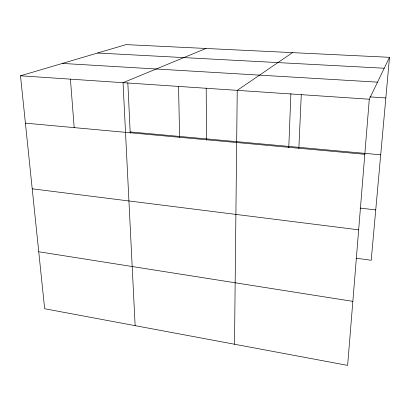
<?xml version="1.0" encoding="UTF-8"?>
<svg xmlns="http://www.w3.org/2000/svg" width="410" height="410" viewBox="0 0 410 410"><rect width="100%" height="100%" fill="white"/><g stroke="black" fill="none" stroke-linecap="round" stroke-linejoin="round"><path stroke-width="0.61" d="M234.499 344.236L237.231 90.359L292.514 52.634M288.768 147.677L290.9 93.562M298.864 148.241L301.273 94.664M389.5 57.308L369.292 99.23L347.634 365.382L44.654 308.745L20.5 75.799L126.029 44.618L389.5 57.308L371.199 260.283L356.1 258.192M205.969 48.467L123.041 82.687L135.131 325.658M97.6 53.018L384.231 68.234M62.376 63.427L377.533 82.143M369.902 96.888L385.836 97.944M20.5 75.799L369.292 99.23M130.154 131.928L380.711 154.816M25.41 123.149L364.813 154.293M359.975 208.085L375.739 209.915M32.221 188.815L358.668 229.836M38.745 251.766L352.846 301.365M70.428 79.156L74.184 127.628M127.833 82.769L130.216 133.194M178.56 86.418L179.595 137.299M206.194 87.976L206.491 140.174"/></g></svg>
